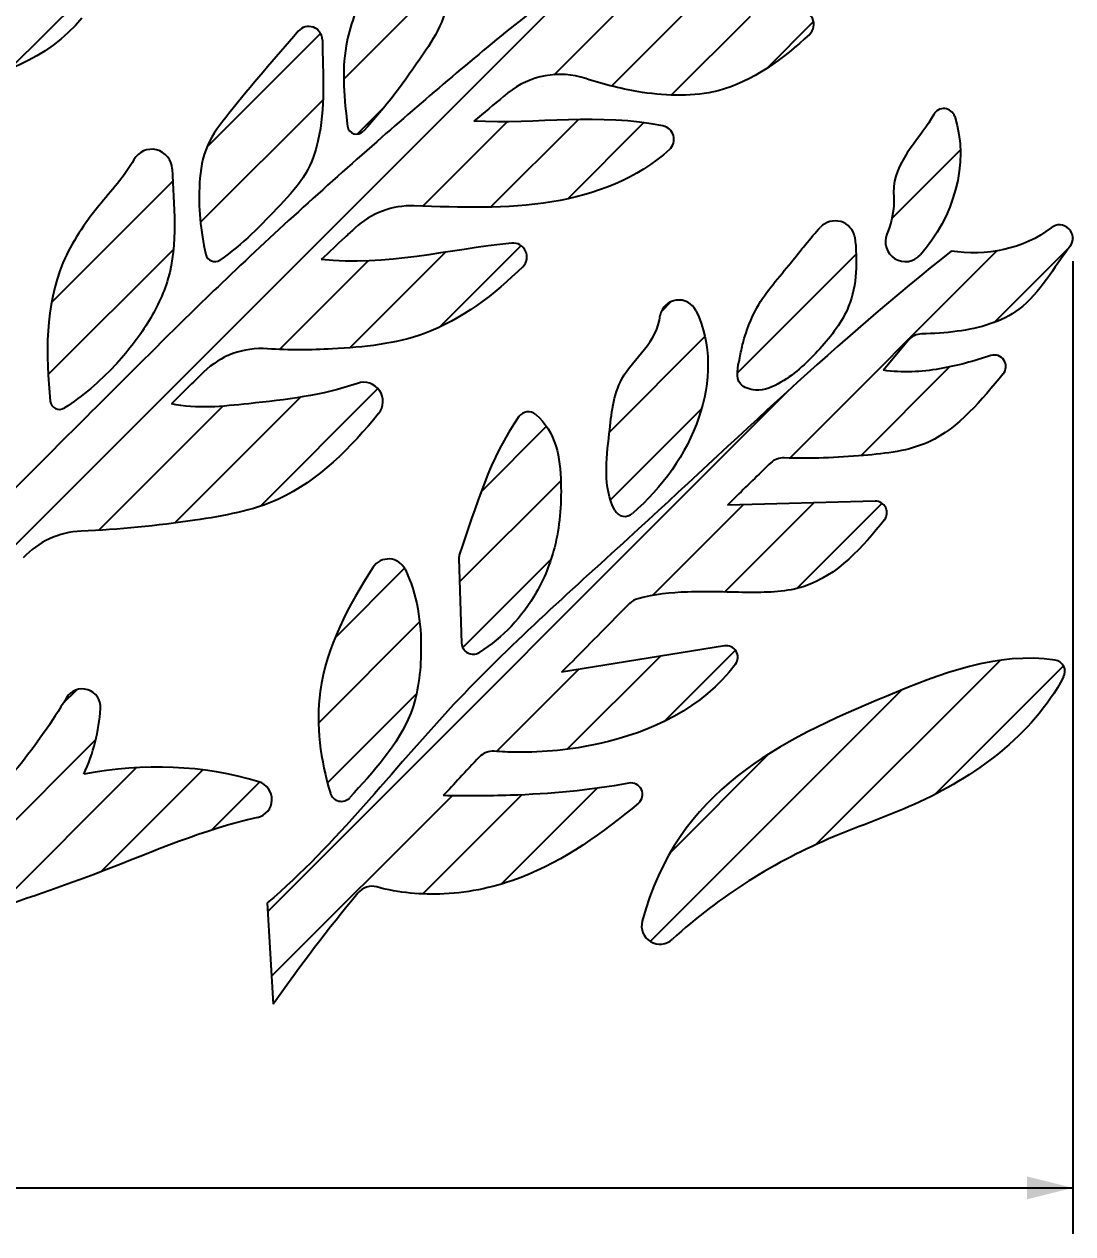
# Model space of a CAD drawing. Header units: millimetres. Extents: x 10 to 459, y 8 to 584.
# Drawn here: x 214 to 259.6, y 204.6 to 257.2 of the extents above; entities that cross this region are included whole.
import ezdxf

# ---------------------------------------------------------------- set-up
doc = ezdxf.new("R2010")
doc.units = ezdxf.units.MM
doc.header["$PDSIZE"] = -1
doc.layers.add('DIMENSIONS', color=2, linetype='Continuous')
doc.layers.add('HATCH', color=3, linetype='Continuous')
doc.layers.add('OUTLINE', color=7, linetype='Continuous', lineweight=25)
doc.styles.add('SLDTEXTSTYLE0', font='TXT', dxfattribs={"width": 0.75})
doc.dimstyles.new('SLDDIMSTYLE15', dxfattribs={"dimtxt": 3.5, "dimasz": 2, "dimexe": 0, "dimexo": 0.0625, "dimgap": 0.875, "dimtad": 1, "dimlfac": 0.5, "dimrnd": 1e-09, "dimzin": 12, "dimdsep": 46, "dimtxsty": 'SLDTEXTSTYLE0', "dimsah": 1, "dimcen": 0.09, "dimadec": 0, "dimazin": 3, "dimtfac": 1, "dimtofl": 0, "dimtmove": 0, "dimatfit": 3, "dimfxl": 0, "dimfrac": 2, "dimtolj": 1, "dimtzin": 12, "dimarcsym": 0})

# ---------------------------------------------------------------- blocks, each defined once
blk = doc.blocks.new('_D_33')
at = {"layer": 'DIMENSIONS'}
for p, q in [((85.803, 247.399), (85.803, 204.569)), ((259.639, 246.907), (259.639, 204.569)), ((85.803, 206.569), (259.639, 206.569))]:
    blk.add_line(p, q, dxfattribs=at)
for points in [[(85.803, 206.569), (87.803, 206.069), (87.803, 207.069)], [(259.639, 206.569), (257.639, 207.069), (257.639, 206.069)]]:
    blk.add_solid(points, dxfattribs=at)
at = {"layer": 'DIMENSIONS', "char_height": 3.5, "attachment_point": 1, "style": 'SLDTEXTSTYLE0'}
for s, insert in [('86,92', (161.064, 211.081)), ('Dev.', (174.014, 211.081))]:
    blk.add_mtext(s, dxfattribs=dict(at, insert=insert))

msp = doc.modelspace()

# ---------------------------------------------------------------- hatches: boundary and pattern name
at = {"layer": 'HATCH'}
h = msp.add_hatch(dxfattribs=at)
h.set_pattern_fill('ANSI31', color=256, scale=0.66667, style=0)
edge = h.paths.add_edge_path(flags=0)
edge.add_spline(control_points=[(171.283, 227.441), (174.849, 231.223), (178.449, 234.984), (182.154, 238.635)], knot_values=[0, 0, 0, 0, 0.22271, 0.22271, 0.22271, 0.22271], weights=[1, 1, 1, 1], degree=3, periodic=0)
edge.add_arc((183.558, 237.211), 2, 94.2876, 134.5823, ccw=False)
edge.add_spline(control_points=[(183.408, 239.205), (186.422, 239.431), (191.736, 239.796), (196.592, 242.387), (197.668, 244.563)], knot_values=[3.445802, 3.445802, 3.445802, 3.445802, 3.954096, 4.333785, 4.333785, 4.333785, 4.333785], weights=[1, 1, 1, 1, 1], degree=3, periodic=0)
edge.add_arc((197.13, 244.829), 0.6, 333.6791, 464.4026)
edge.add_spline(control_points=[(196.981, 245.41), (194.156, 244.685), (191.219, 244.331), (188.303, 244.481)], knot_values=[0.024353, 0.024353, 0.024353, 0.024353, 0.916344, 0.916344, 0.916344, 0.916344], weights=[1, 1, 1, 1], degree=3, periodic=0)
edge.add_spline(control_points=[(188.303, 244.481), (188.654, 244.801), (189.785, 245.826), (190.928, 246.836), (191.721, 247.525)], knot_values=[0.343839, 0.343839, 0.343839, 0.343839, 0.364219, 0.409199, 0.409199, 0.409199, 0.409199], weights=[1, 1, 1, 1, 1], degree=3, periodic=0)
edge.add_arc((193.033, 246.016), 2, 84.6676, 131.0213, ccw=False)
edge.add_spline(control_points=[(193.219, 248.007), (195.704, 247.776), (200.654, 247.825), (205.599, 249.589), (206.929, 251.84)], knot_values=[0.110235, 0.110235, 0.110235, 0.110235, 0.557466, 0.998036, 0.998036, 0.998036, 0.998036], weights=[1, 1, 1, 1, 1], degree=3, periodic=0)
edge.add_arc((206.412, 252.145), 0.6, 329.4367, 451.1618)
edge.add_line((206.4, 252.745), (197.714, 252.569))
edge.add_spline(control_points=[(197.714, 252.569), (198.188, 252.956), (198.876, 253.517), (199.567, 254.075), (199.782, 254.248)], knot_values=[0.521029, 0.521029, 0.521029, 0.521029, 0.547211, 0.559041, 0.559041, 0.559041, 0.559041], weights=[1, 1, 1, 1, 1], degree=3, periodic=0)
edge.add_arc((201.037, 252.691), 2, 78.8306, 128.8596, ccw=False)
edge.add_spline(control_points=[(201.424, 254.653), (203.13, 254.316), (206.169, 253.967), (211.458, 254.43), (215.008, 255.677), (216.503, 257.489)], knot_values=[5.790198, 5.790198, 5.790198, 5.790198, 6.081776, 6.29955, 6.682993, 6.682993, 6.682993, 6.682993], weights=[1, 1, 1, 1, 1, 1], degree=3, periodic=0)
edge.add_arc((216.04, 257.871), 0.6, 320.4795, 448.7913)
edge.add_spline(control_points=[(216.053, 258.471), (214.703, 258.499), (211.397, 258.433), (208.174, 259.249), (206.233, 259.24)], knot_values=[0.018396, 0.018396, 0.018396, 0.018396, 0.366586, 0.864641, 0.864641, 0.864641, 0.864641], weights=[1, 1, 1, 1, 1], degree=3, periodic=0)
edge.add_spline(control_points=[(206.233, 259.24), (206.46, 259.406), (207.069, 259.85), (207.684, 260.287), (208.071, 260.559)], knot_values=[0.675491, 0.675491, 0.675491, 0.675491, 0.687535, 0.707792, 0.707792, 0.707792, 0.707792], weights=[1, 1, 1, 1, 1], degree=3, periodic=0)
edge.add_spline(control_points=[(208.071, 260.559), (209.768, 261.129), (212.432, 261.14), (215.297, 259.669), (217.707, 259.113), (220.813, 259.541), (222.931, 260.626), (223.955, 261.438)], knot_values=[0.007427, 0.007427, 0.007427, 0.007427, 0.326633, 0.446737, 0.576649, 0.758766, 0.990643, 0.990643, 0.990643, 0.990643], weights=[1, 1, 1, 1, 1, 1, 1, 1], degree=3, periodic=0)
edge.add_arc((223.582, 261.908), 0.6, 308.4106, 453.2669)
edge.add_spline(control_points=[(223.548, 262.507), (222.115, 262.425), (219.89, 262.601), (217.059, 264.319), (215.179, 264.505), (214.027, 264.51)], knot_values=[0.043896, 0.043896, 0.043896, 0.043896, 0.400011, 0.570793, 0.852216, 0.852216, 0.852216, 0.852216], weights=[1, 1, 1, 1, 1, 1], degree=3, periodic=0)
edge.add_spline(control_points=[(214.027, 264.51), (214.645, 264.899), (215.266, 265.284), (215.888, 265.665)], knot_values=[0.809843, 0.809843, 0.809843, 0.809843, 0.841094, 0.841094, 0.841094, 0.841094], weights=[1, 1, 1, 1], degree=3, periodic=0)
edge.add_arc((216.933, 263.96), 2, 62.4393, 121.4934, ccw=False)
edge.add_spline(control_points=[(217.859, 265.733), (219.197, 265.035), (221.912, 264.285), (226.774, 264.596), (229.95, 265.621), (231.868, 266.361)], knot_values=[0.121867, 0.121867, 0.121867, 0.121867, 0.378691, 0.593636, 0.944855, 0.944855, 0.944855, 0.944855], weights=[1, 1, 1, 1, 1, 1], degree=3, periodic=0)
edge.add_arc((231.61, 267.03), 0.717, 291.1014, 451.2688)
edge.add_spline(control_points=[(231.594, 267.747), (228.511, 267.678), (225.424, 268.399), (222.595, 269.622)], knot_values=[0.102918, 0.102918, 0.102918, 0.102918, 0.916583, 0.916583, 0.916583, 0.916583], weights=[1, 1, 1, 1], degree=3, periodic=0)
edge.add_spline(control_points=[(222.595, 269.622), (223.163, 269.947), (223.733, 270.271), (224.302, 270.594)], knot_values=[0.952208, 0.952208, 0.952208, 0.952208, 0.980283, 0.980283, 0.980283, 0.980283], weights=[1, 1, 1, 1], degree=3, periodic=0)
edge.add_arc((225.288, 268.854), 2, 80.4134, 119.5287, ccw=False)
edge.add_spline(control_points=[(225.621, 270.826), (227.752, 270.466), (231.388, 269.895), (237.106, 270.161), (239.978, 272.375), (241.146, 273.8)], knot_values=[0.092351, 0.092351, 0.092351, 0.092351, 0.437171, 0.684541, 0.98011, 0.98011, 0.98011, 0.98011], weights=[1, 1, 1, 1, 1, 1], degree=3, periodic=0)
edge.add_arc((240.682, 274.18), 0.6, 320.6574, 453.9407)
edge.add_spline(control_points=[(240.641, 274.779), (239.206, 274.68), (235.569, 274.561), (231.164, 274.269), (228.452, 274.637)], knot_values=[0.06163, 0.06163, 0.06163, 0.06163, 0.364526, 1, 1, 1, 1], weights=[1, 1, 1, 1, 1], degree=3, periodic=0)
edge.add_line((228.452, 274.637), (230.772, 275.89))
edge.add_spline(control_points=[(230.772, 275.89), (233.283, 275.811), (237.181, 275.876), (241.054, 278.829), (242.653, 280.399), (243.194, 281.542)], knot_values=[0, 0, 0, 0, 0.536613, 0.741748, 1, 1, 1, 1], weights=[1, 1, 1, 1, 1, 1], degree=3, periodic=0)
edge.add_spline(control_points=[(243.194, 281.542), (240.427, 282.068), (234.82, 282.221), (230.909, 278.524), (229.449, 276.981)], knot_values=[0, 0, 0, 0, 0.573294, 1, 1, 1, 1], weights=[1, 1, 1, 1, 1], degree=3, periodic=0)
edge.add_spline(control_points=[(229.449, 276.981), (224.707, 274.421), (216.959, 269.738), (206.215, 262.288), (197.265, 255.44), (188.288, 247.831), (177.943, 239.169), (171.007, 232.03), (167.547, 227.426)], knot_values=[0, 0, 0, 0, 0.202859, 0.340453, 0.492072, 0.626869, 0.783429, 1, 1, 1, 1], weights=[1, 1, 1, 1, 1, 1, 1, 1, 1], degree=3, periodic=0)
edge.add_line((167.547, 227.426), (171.283, 227.441))
h = msp.add_hatch(dxfattribs=at)
h.set_pattern_fill('ANSI31', color=256, scale=0.66667, style=0)
edge = h.paths.add_edge_path(flags=0)
edge.add_spline(control_points=[(205.983, 224.531), (208.493, 227.804), (211.163, 230.946), (213.945, 233.987)], knot_values=[0, 0, 0, 0, 0.239188, 0.239188, 0.239188, 0.239188], weights=[1, 1, 1, 1], degree=3, periodic=0)
edge.add_arc((216.601, 231.558), 3.6, 92.1116, 137.5516, ccw=False)
edge.add_spline(control_points=[(216.469, 235.155), (218.12, 235.216), (220.999, 235.525), (225.862, 236.374), (228.224, 238.82), (229.418, 240.278)], knot_values=[0.160288, 0.160288, 0.160288, 0.160288, 0.442967, 0.65666, 0.983626, 0.983626, 0.983626, 0.983626], weights=[1, 1, 1, 1, 1, 1], degree=3, periodic=0)
edge.add_arc((228.775, 240.804), 0.83, 320.6759, 469.2795)
edge.add_spline(control_points=[(228.501, 241.587), (226.964, 241.05), (224.253, 240.76), (221.499, 240.457), (220.397, 240.698)], knot_values=[0.020298, 0.020298, 0.020298, 0.020298, 0.530408, 0.887774, 0.887774, 0.887774, 0.887774], weights=[1, 1, 1, 1, 1], degree=3, periodic=0)
edge.add_spline(control_points=[(220.397, 240.698), (220.861, 241.159), (221.327, 241.619), (221.794, 242.077)], knot_values=[0.419238, 0.419238, 0.419238, 0.419238, 0.457198, 0.457198, 0.457198, 0.457198], weights=[1, 1, 1, 1], degree=3, periodic=0)
edge.add_arc((224.312, 239.504), 3.6, 85.747, 134.3899, ccw=False)
edge.add_spline(control_points=[(224.579, 243.094), (225.515, 243.024), (227.808, 243.059), (231.904, 243.48), (234.463, 245.465), (235.694, 246.667)], knot_values=[0.150797, 0.150797, 0.150797, 0.150797, 0.341431, 0.615384, 0.965613, 0.965613, 0.965613, 0.965613], weights=[1, 1, 1, 1, 1, 1], degree=3, periodic=0)
edge.add_arc((235.275, 247.096), 0.6, 314.3154, 455.7277)
edge.add_spline(control_points=[(235.215, 247.693), (232.449, 247.416), (229.719, 246.675), (226.919, 246.977)], knot_values=[0.069702, 0.069702, 0.069702, 0.069702, 0.955986, 0.955986, 0.955986, 0.955986], weights=[1, 1, 1, 1], degree=3, periodic=0)
edge.add_spline(control_points=[(226.919, 246.977), (227.261, 247.298), (227.751, 247.757), (228.242, 248.215), (228.39, 248.352)], knot_values=[0.594375, 0.594375, 0.594375, 0.594375, 0.621594, 0.633331, 0.633331, 0.633331, 0.633331], weights=[1, 1, 1, 1, 1], degree=3, periodic=0)
edge.add_arc((230.843, 245.717), 3.6, 88.0458, 132.9512, ccw=False)
edge.add_spline(control_points=[(230.966, 249.315), (232.969, 249.247), (236.867, 249.08), (240.687, 250.483), (242.079, 251.77)], knot_values=[0.175357, 0.175357, 0.175357, 0.175357, 0.588021, 0.976281, 0.976281, 0.976281, 0.976281], weights=[1, 1, 1, 1, 1], degree=3, periodic=0)
edge.add_arc((241.671, 252.21), 0.6, 312.7521, 438.3852)
edge.add_spline(control_points=[(241.792, 252.798), (239.093, 253.353), (236.288, 252.869), (233.565, 252.999)], knot_values=[0.031176, 0.031176, 0.031176, 0.031176, 0.957535, 0.957535, 0.957535, 0.957535], weights=[1, 1, 1, 1], degree=3, periodic=0)
edge.add_spline(control_points=[(233.565, 252.999), (233.996, 253.365), (234.489, 253.776), (234.987, 254.182), (235.046, 254.23)], knot_values=[0.767844, 0.767844, 0.767844, 0.767844, 0.800687, 0.80511, 0.80511, 0.80511, 0.80511], weights=[1, 1, 1, 1, 1], degree=3, periodic=0)
edge.add_arc((237.314, 251.434), 3.6, 71.8563, 129.0449, ccw=False)
edge.add_spline(control_points=[(238.435, 254.855), (239.239, 254.591), (241.124, 254.115), (244.761, 254.01), (247.037, 255.716), (248.174, 256.779)], knot_values=[0.203472, 0.203472, 0.203472, 0.203472, 0.381784, 0.612436, 0.940382, 0.940382, 0.940382, 0.940382], weights=[1, 1, 1, 1, 1, 1], degree=3, periodic=0)
edge.add_arc((247.764, 257.218), 0.6, 313.087, 458.7598)
edge.add_spline(control_points=[(247.673, 257.811), (246.42, 257.617), (244.037, 257.416), (241.575, 257.69), (240.711, 258.488)], knot_values=[0.122897, 0.122897, 0.122897, 0.122897, 0.543032, 0.91761, 0.91761, 0.91761, 0.91761], weights=[1, 1, 1, 1, 1], degree=3, periodic=0)
edge.add_spline(control_points=[(240.711, 258.488), (241.158, 258.804), (241.607, 259.119), (242.058, 259.431)], knot_values=[0.942196, 0.942196, 0.942196, 0.942196, 0.973996, 0.973996, 0.973996, 0.973996], weights=[1, 1, 1, 1], degree=3, periodic=0)
edge.add_arc((242.97, 258.116), 1.6, 62.0031, 124.738, ccw=False)
edge.add_spline(control_points=[(243.721, 259.529), (244.615, 259.053), (246.68, 258.834), (249.829, 258.613), (251.739, 259.57), (252.606, 260.105)], knot_values=[0.126506, 0.126506, 0.126506, 0.126506, 0.384644, 0.651781, 0.907715, 0.907715, 0.907715, 0.907715], weights=[1, 1, 1, 1, 1, 1], degree=3, periodic=0)
edge.add_arc((252.223, 260.725), 0.728, 301.7011, 451.7852)
edge.add_spline(control_points=[(252.2, 261.452), (251.577, 261.433), (249.615, 261.675), (247.797, 262.457), (246.446, 262.503)], knot_values=[0.194638, 0.194638, 0.194638, 0.194638, 0.451889, 1, 1, 1, 1], weights=[1, 1, 1, 1, 1], degree=3, periodic=0)
edge.add_spline(control_points=[(246.446, 262.503), (247.677, 263.561), (250.15, 264.29), (253.576, 263.432), (256.432, 264.215), (258.03, 265.468), (258.676, 266.122)], knot_values=[0, 0, 0, 0, 0.336558, 0.502272, 0.732852, 0.925902, 0.925902, 0.925902, 0.925902], weights=[1, 1, 1, 1, 1, 1, 1], degree=3, periodic=0)
edge.add_arc((258.25, 266.544), 0.6, 315.3096, 436.5635)
edge.add_spline(control_points=[(258.389, 267.127), (256.221, 267.645), (253.963, 267.548)], knot_values=[0.499911, 0.499911, 0.499911, 0.50019, 0.50019, 0.50019], weights=[1, 1, 1], degree=2, periodic=0)
edge.add_arc((281.848, 259.214), 29.103, 147.6796, 163.3601, ccw=False)
edge.add_arc((256.666, 275.146), 0.694, 327.6796, 469.5851)
edge.add_arc((259.934, 265.963), 10.441, 109.5851, 178.3709)
edge.add_spline(control_points=[(249.497, 266.26), (246.583, 265.401), (242.016, 262.285), (235.49, 257.42), (229.26, 252.087), (223.014, 246.469), (216.814, 240.227), (209.946, 233.465), (205.777, 227.85), (203.228, 224.939)], knot_values=[0, 0, 0, 0, 0.144657, 0.262194, 0.391655, 0.53792, 0.665453, 0.814097, 1, 1, 1, 1], weights=[1, 1, 1, 1, 1, 1, 1, 1, 1, 1], degree=3, periodic=0)
edge.add_line((203.228, 224.939), (205.983, 224.531))
h = msp.add_hatch(dxfattribs=at)
h.set_pattern_fill('ANSI31', color=256, scale=0.66667, style=0)
edge = h.paths.add_edge_path(flags=0)
edge.add_spline(control_points=[(228.753, 252.56), (229.73, 253.605), (230.866, 255.15), (233.095, 258.566), (232.267, 261.522), (232.039, 263.415)], knot_values=[4.227044, 4.227044, 4.227044, 4.227044, 4.558645, 4.681721, 5.160529, 5.160529, 5.160529, 5.160529], weights=[1, 1, 1, 1, 1, 1], degree=3, periodic=0)
edge.add_arc((231.444, 263.343), 0.6, 6.868, 150.4436)
edge.add_spline(control_points=[(230.922, 263.639), (230.042, 262.087), (229.167, 259.619), (227.711, 256.046), (227.92, 253.943), (228.064, 252.784)], knot_values=[-0.01639, -0.01639, -0.01639, -0.01639, 0.409912, 0.621613, 0.902494, 0.902494, 0.902494, 0.902494], weights=[1, 1, 1, 1, 1, 1], degree=3, periodic=0)
edge.add_arc((228.461, 252.833), 0.4, 187.0434, 316.9162)
h = msp.add_hatch(dxfattribs=at)
h.set_pattern_fill('ANSI31', color=256, scale=0.66667, style=0)
edge = h.paths.add_edge_path(flags=0)
edge.add_arc((226.37, 256.523), 0.6, 0.7313, 139.3579)
edge.add_spline(control_points=[(225.915, 256.914), (224.895, 255.725), (223.521, 254.146), (221.836, 251.998), (221.495, 249.809), (221.666, 248.22), (221.893, 247.201)], knot_values=[0.037473, 0.037473, 0.037473, 0.037473, 0.411409, 0.545449, 0.677307, 0.926867, 0.926867, 0.926867, 0.926867], weights=[1, 1, 1, 1, 1, 1, 1], degree=3, periodic=0)
edge.add_arc((222.283, 247.288), 0.4, 192.5647, 304.3439)
edge.add_spline(control_points=[(222.509, 246.958), (223.492, 247.629), (224.714, 248.902), (226.299, 250.591), (227.151, 253.063), (226.989, 255.065), (226.97, 256.531)], knot_values=[0.095307, 0.095307, 0.095307, 0.095307, 0.359768, 0.492176, 0.603473, 0.929914, 0.929914, 0.929914, 0.929914], weights=[1, 1, 1, 1, 1, 1, 1], degree=3, periodic=0)
h = msp.add_hatch(dxfattribs=at)
h.set_pattern_fill('ANSI31', color=256, scale=0.66667, style=0)
edge = h.paths.add_edge_path(flags=0)
edge.add_arc((254.023, 253.051), 0.5, 17.7596, 151.8864)
edge.add_spline(control_points=[(253.582, 253.287), (253.072, 252.333), (251.685, 251.114), (251.906, 249.173), (251.7, 248.484), (251.54, 248.082)], knot_values=[-0.011978, -0.011978, -0.011978, -0.011978, 0.503199, 0.625376, 0.809332, 0.809332, 0.809332, 0.809332], weights=[1, 1, 1, 1, 1, 1], degree=3, periodic=0)
edge.add_arc((252.35, 247.76), 0.872, 158.3219, 318.7724)
edge.add_spline(control_points=[(253.007, 247.185), (254.435, 248.815), (255.159, 251.142), (254.499, 253.204)], knot_values=[0.219275, 0.219275, 0.219275, 0.219275, 0.984267, 0.984267, 0.984267, 0.984267], weights=[1, 1, 1, 1], degree=3, periodic=0)
h = msp.add_hatch(dxfattribs=at)
h.set_pattern_fill('ANSI31', color=256, scale=0.66667, style=0)
edge = h.paths.add_edge_path(flags=0)
edge.add_spline(control_points=[(215.737, 240.519), (216.538, 241.032), (217.868, 242.173), (219.377, 244.1), (220.773, 246.915), (220.494, 249.358), (220.428, 250.925)], knot_values=[0.091489, 0.091489, 0.091489, 0.091489, 0.296071, 0.464559, 0.616249, 0.960125, 0.960125, 0.960125, 0.960125], weights=[1, 1, 1, 1, 1, 1, 1], degree=3, periodic=0)
edge.add_arc((219.539, 250.888), 0.89, 2.3922, 150.6168)
edge.add_spline(control_points=[(218.764, 251.325), (218.351, 250.592), (217.102, 249.257), (214.884, 246.035), (214.913, 242.8), (215.123, 240.814)], knot_values=[0.049877, 0.049877, 0.049877, 0.049877, 0.24267, 0.466276, 0.928238, 0.928238, 0.928238, 0.928238], weights=[1, 1, 1, 1, 1, 1], degree=3, periodic=0)
edge.add_arc((215.521, 240.856), 0.4, 186.0361, 302.6183)
h = msp.add_hatch(dxfattribs=at)
h.set_pattern_fill('ANSI31', color=256, scale=0.66667, style=0)
edge = h.paths.add_edge_path(flags=0)
edge.add_spline(control_points=[(248.655, 248.388), (248.2, 247.908), (247.3, 246.705), (245.927, 245.198), (245.332, 243.654), (245.118, 242.58), (244.885, 241.539), (246.012, 241.167), (247.299, 241.76), (248.659, 243.05), (250.243, 245.08), (250.262, 246.937), (250.152, 247.954)], knot_values=[0.084876, 0.084876, 0.084876, 0.084876, 0.183963, 0.306749, 0.388232, 0.421989, 0.478187, 0.513203, 0.571075, 0.682099, 0.792984, 0.943219, 0.943219, 0.943219, 0.943219], weights=[1, 1, 1, 1, 1, 1, 1, 1, 1, 1, 1, 1, 1], degree=3, periodic=0)
edge.add_arc((249.291, 247.785), 0.877, 11.0981, 136.5405)
h = msp.add_hatch(dxfattribs=at)
h.set_pattern_fill('ANSI31', color=256, scale=0.66667, style=0)
edge = h.paths.add_edge_path(flags=0)
edge.add_spline(control_points=[(234.443, 225.573), (234.766, 225.549), (236.286, 225.485), (240.148, 225.865), (243.514, 227.45), (244.955, 229.369)], knot_values=[-0.034871, -0.034871, -0.034871, -0.034871, 0.041816, 0.325778, 0.879898, 0.879898, 0.879898, 0.879898], weights=[1, 1, 1, 1, 1, 1], degree=3, periodic=0)
edge.add_arc((244.555, 229.67), 0.5, 323.1025, 459.1939)
edge.add_line((244.475, 230.163), (237.386, 229.016))
edge.add_spline(control_points=[(237.386, 229.016), (238.215, 229.857), (239.201, 230.851), (240.186, 231.848), (240.34, 232.004)], knot_values=[0.413255, 0.413255, 0.413255, 0.413255, 0.501434, 0.517851, 0.517851, 0.517851, 0.517851], weights=[1, 1, 1, 1, 1], degree=3, periodic=0)
edge.add_arc((240.909, 231.442), 0.8, 104.768, 135.3496, ccw=False)
edge.add_spline(control_points=[(240.706, 232.216), (241.418, 232.404), (243.031, 232.574), (245.461, 232.453), (248.775, 232.559), (250.525, 234.482), (251.44, 235.651)], knot_values=[0.016126, 0.016126, 0.016126, 0.016126, 0.175461, 0.373869, 0.543372, 0.872993, 0.872993, 0.872993, 0.872993], weights=[1, 1, 1, 1, 1, 1, 1], degree=3, periodic=0)
edge.add_arc((251.046, 235.959), 0.5, 321.9689, 451.5125)
edge.add_line((251.033, 236.459), (244.605, 236.29))
edge.add_spline(control_points=[(244.605, 236.29), (245.13, 236.808), (245.756, 237.42), (246.387, 238.028), (246.487, 238.124)], knot_values=[0.193854, 0.193854, 0.193854, 0.193854, 0.24892, 0.259315, 0.259315, 0.259315, 0.259315], weights=[1, 1, 1, 1, 1], degree=3, periodic=0)
edge.add_arc((247.041, 237.547), 0.8, 87.2738, 133.8266, ccw=False)
edge.add_spline(control_points=[(247.079, 238.346), (248.22, 238.292), (250.326, 238.402), (254.016, 238.809), (255.667, 240.887), (256.608, 241.999)], knot_values=[0.026276, 0.026276, 0.026276, 0.026276, 0.290974, 0.515525, 0.850756, 0.850756, 0.850756, 0.850756], weights=[1, 1, 1, 1, 1, 1], degree=3, periodic=0)
edge.add_arc((256.226, 242.322), 0.5, 319.7784, 468.1512)
edge.add_spline(control_points=[(256.071, 242.797), (255.339, 242.557), (253.803, 242.126), (252.219, 242.044), (251.391, 242.156)], knot_values=[0.170337, 0.170337, 0.170337, 0.170337, 0.552994, 0.960531, 0.960531, 0.960531, 0.960531], weights=[1, 1, 1, 1, 1], degree=3, periodic=0)
edge.add_line((251.391, 242.156), (252.47, 243.454))
edge.add_arc((253.085, 242.943), 0.8, 91.4695, 140.2701, ccw=False)
edge.add_spline(control_points=[(253.064, 243.743), (253.566, 243.755), (255.082, 243.842), (257.724, 244.59), (258.82, 246.646), (259.519, 247.554)], knot_values=[0.038793, 0.038793, 0.038793, 0.038793, 0.198983, 0.504386, 0.881717, 0.881717, 0.881717, 0.881717], weights=[1, 1, 1, 1, 1, 1], degree=3, periodic=0)
edge.add_arc((259.06, 247.907), 0.58, 322.4149, 488.0987)
edge.add_spline(control_points=[(258.702, 248.364), (257.502, 247.423), (255.847, 247.115), (254.348, 247.35)], knot_values=[0.083442, 0.083442, 0.083442, 0.083442, 0.960945, 0.960945, 0.960945, 0.960945], weights=[1, 1, 1, 1], degree=3, periodic=0)
edge.add_spline(control_points=[(254.348, 247.35), (249.421, 243.453), (242.412, 236.644), (232.105, 227.534), (227.594, 221.546), (224.57, 218.972)], knot_values=[0.010617, 0.010617, 0.010617, 0.010617, 0.462993, 0.715194, 1, 1, 1, 1], weights=[1, 1, 1, 1, 1, 1], degree=3, periodic=0)
edge.add_line((224.57, 218.972), (224.831, 214.57))
edge.add_spline(control_points=[(224.831, 214.57), (226.586, 217.066), (228.517, 219.404)], knot_values=[0.499738, 0.499738, 0.499738, 0.49991, 0.49991, 0.49991], weights=[1, 1, 1], degree=2, periodic=0)
edge.add_arc((229.134, 218.895), 0.8, 74.9609, 140.4567, ccw=False)
edge.add_spline(control_points=[(229.342, 219.667), (230.298, 219.41), (232.44, 219.208), (236.561, 220.115), (239.183, 222.027), (240.725, 223.313)], knot_values=[0.035789, 0.035789, 0.035789, 0.035789, 0.246418, 0.492014, 0.925156, 0.925156, 0.925156, 0.925156], weights=[1, 1, 1, 1, 1, 1], degree=3, periodic=0)
edge.add_arc((240.405, 223.697), 0.5, 309.8112, 460.592)
edge.add_spline(control_points=[(240.313, 224.188), (238.608, 223.869), (235.912, 223.628), (233.205, 223.626), (232.233, 223.644)], knot_values=[-0.02698, -0.02698, -0.02698, -0.02698, 0.565425, 0.898161, 0.898161, 0.898161, 0.898161], weights=[1, 1, 1, 1, 1], degree=3, periodic=0)
edge.add_spline(control_points=[(232.233, 223.644), (232.467, 223.898), (232.988, 224.461), (233.515, 225.019), (233.805, 225.325)], knot_values=[0.64159, 0.64159, 0.64159, 0.64159, 0.667394, 0.698936, 0.698936, 0.698936, 0.698936], weights=[1, 1, 1, 1, 1], degree=3, periodic=0)
edge.add_arc((234.385, 224.775), 0.8, 85.8814, 136.5022, ccw=False)
h = msp.add_hatch(dxfattribs=at)
h.set_pattern_fill('ANSI31', color=256, scale=0.66667, style=0)
edge = h.paths.add_edge_path(flags=0)
edge.add_spline(control_points=[(240.471, 235.924), (241.757, 237.054), (243.784, 239.797), (243.949, 243.315), (243.227, 244.76)], knot_values=[0.095004, 0.095004, 0.095004, 0.095004, 0.565056, 1, 1, 1, 1], weights=[1, 1, 1, 1, 1], degree=3, periodic=0)
edge.add_arc((242.486, 244.389), 0.828, 26.5841, 168.6514)
edge.add_spline(control_points=[(241.674, 244.552), (241.57, 243.38), (239.732, 242.211), (239.443, 239.072), (239.17, 237.084), (239.697, 236.07)], knot_values=[0, 0, 0, 0, 0.336222, 0.587466, 0.939395, 0.939395, 0.939395, 0.939395], weights=[1, 1, 1, 1, 1, 1], degree=3, periodic=0)
edge.add_arc((240.141, 236.3), 0.5, 207.4386, 311.2876)
h = msp.add_hatch(dxfattribs=at)
h.set_pattern_fill('ANSI31', color=256, scale=0.66667, style=0)
edge = h.paths.add_edge_path(flags=0)
edge.add_arc((233.411, 233.987), 0.5, 160.7371, 181.8675)
edge.add_line((232.911, 233.971), (233.032, 230.283))
edge.add_arc((233.531, 230.299), 0.5, 181.8675, 302.0301)
edge.add_spline(control_points=[(233.797, 229.875), (234.82, 230.515), (236.179, 231.959), (237.246, 234.638), (237.469, 237.372), (237.151, 239.485), (236.255, 240.235)], knot_values=[0.077119, 0.077119, 0.077119, 0.077119, 0.357546, 0.52109, 0.740012, 0.994359, 0.994359, 0.994359, 0.994359], weights=[1, 1, 1, 1, 1, 1, 1], degree=3, periodic=0)
edge.add_arc((235.934, 239.852), 0.5, 50.0517, 144.3228)
edge.add_spline(control_points=[(235.528, 240.143), (234.253, 238.368), (233.654, 236.199), (232.939, 234.152)], knot_values=[0.075449, 0.075449, 0.075449, 0.075449, 0.896153, 0.896153, 0.896153, 0.896153], weights=[1, 1, 1, 1], degree=3, periodic=0)
h = msp.add_hatch(dxfattribs=at)
h.set_pattern_fill('ANSI31', color=256, scale=0.66667, style=0)
edge = h.paths.add_edge_path(flags=0)
edge.add_arc((229.849, 233.145), 0.8, 26.2042, 146.9442)
edge.add_spline(control_points=[(229.179, 233.581), (228.117, 231.95), (226.394, 228.732), (226.885, 225.173), (227.315, 223.749)], knot_values=[0.037667, 0.037667, 0.037667, 0.037667, 0.542134, 0.924253, 0.924253, 0.924253, 0.924253], weights=[1, 1, 1, 1, 1], degree=3, periodic=0)
edge.add_arc((227.793, 223.893), 0.5, 196.7948, 317.8127)
edge.add_spline(control_points=[(228.164, 223.558), (229.167, 224.664), (230.96, 226.551), (231.4, 230.261), (231.105, 232.406), (230.567, 233.498)], knot_values=[0.041111, 0.041111, 0.041111, 0.041111, 0.408915, 0.633209, 0.928205, 0.928205, 0.928205, 0.928205], weights=[1, 1, 1, 1, 1, 1], degree=3, periodic=0)
h = msp.add_hatch(dxfattribs=at)
h.set_pattern_fill('ANSI31', color=256, scale=0.66667, style=0)
edge = h.paths.add_edge_path(flags=0)
edge.add_arc((258.799, 229.046), 0.5, 331.7194, 441.6392)
edge.add_spline(control_points=[(258.871, 229.541), (256.352, 229.911), (249.086, 227.094), (242.428, 223.897), (240.893, 218.183)], knot_values=[0.028064, 0.028064, 0.028064, 0.028064, 0.347862, 0.974568, 0.974568, 0.974568, 0.974568], weights=[1, 1, 1, 1, 1], degree=3, periodic=0)
edge.add_arc((241.666, 217.975), 0.8, 164.9705, 312.8021)
edge.add_spline(control_points=[(242.209, 217.388), (244.258, 219.286), (247.768, 221.446), (254.302, 223.672), (257.862, 226.249), (259.239, 228.809)], knot_values=[0.026633, 0.026633, 0.026633, 0.026633, 0.406611, 0.576888, 0.969855, 0.969855, 0.969855, 0.969855], weights=[1, 1, 1, 1, 1, 1], degree=3, periodic=0)
h = msp.add_hatch(dxfattribs=at)
h.set_pattern_fill('ANSI31', color=256, scale=0.66667, style=0)
edge = h.paths.add_edge_path(flags=0)
edge.add_spline(control_points=[(207.067, 217.318), (208.788, 217.503), (212.271, 218.52), (217.903, 220.46), (221.802, 222.166), (224.147, 222.696)], knot_values=[0.195701, 0.195701, 0.195701, 0.195701, 0.416849, 0.649292, 0.953455, 0.953455, 0.953455, 0.953455], weights=[1, 1, 1, 1, 1, 1], degree=3, periodic=0)
edge.add_arc((223.971, 223.476), 0.8, 282.7379, 433.3344)
edge.add_spline(control_points=[(224.2, 224.243), (220.541, 225.338), (216.584, 224.573)], knot_values=[0.49987, 0.49987, 0.49987, 0.500356, 0.500356, 0.500356], weights=[1, 1, 1], degree=2, periodic=0)
edge.add_spline(control_points=[(216.584, 224.573), (217.213, 225.942), (217.311, 227.436)], knot_values=[0.499857, 0.499857, 0.499857, 0.500118, 0.500118, 0.500118], weights=[1, 1, 1], degree=2, periodic=0)
edge.add_arc((216.513, 227.489), 0.8, 356.2385, 509.1593)
edge.add_spline(control_points=[(215.826, 227.899), (214.56, 225.78), (211.775, 222.359), (208.23, 219.752), (206.583, 218.807)], knot_values=[0.016259, 0.016259, 0.016259, 0.016259, 0.45773, 0.796923, 0.796923, 0.796923, 0.796923], weights=[1, 1, 1, 1, 1], degree=3, periodic=0)
edge.add_arc((206.982, 218.114), 0.8, 119.8498, 276.1459)

# ---------------------------------------------------------------- linework, layer by layer
msp.add_point((259.639, 247.907))
at = {"layer": 'OUTLINE'}
for p, q in [((252.47, 243.454), (251.391, 242.156)), ((251.033, 236.459), (244.605, 236.29)), ((232.911, 233.971), (233.032, 230.283)), ((244.475, 230.163), (237.386, 229.016)), ((224.57, 218.972), (224.831, 214.57))]:
    msp.add_line(p, q, dxfattribs=at)
for centre, radius, start, end in [((247.764, 257.218), 0.6, 313.087, 98.7598), ((226.37, 256.523), 0.6, 0.7313, 139.3579), ((237.314, 251.434), 3.6, 71.8563, 129.0449), ((254.023, 253.051), 0.5, 17.7596, 151.8864), ((228.461, 252.833), 0.4, 187.0434, 316.9162), ((241.671, 252.21), 0.6, 312.7521, 78.3852), ((219.539, 250.888), 0.89, 2.3922, 150.6168), ((230.843, 245.717), 3.6, 88.0458, 132.9512), ((249.291, 247.785), 0.877, 11.0981, 136.5405), ((252.35, 247.76), 0.872, 158.3219, 318.7724), ((259.06, 247.907), 0.58, 322.4149, 128.0987), ((235.275, 247.096), 0.6, 314.3154, 95.7277), ((222.283, 247.288), 0.4, 192.5647, 304.3439), ((242.486, 244.389), 0.828, 26.5841, 168.6514), ((253.085, 242.943), 0.8, 91.4695, 140.2701), ((224.312, 239.504), 3.6, 85.747, 134.3899), ((256.226, 242.322), 0.5, 319.7784, 108.1512), ((228.775, 240.804), 0.83, 320.6759, 109.2795), ((215.521, 240.856), 0.4, 186.0361, 302.6183), ((235.934, 239.852), 0.5, 50.0517, 144.3228), ((247.041, 237.547), 0.8, 87.2738, 133.8266), ((251.046, 235.959), 0.5, 321.9689, 91.5125), ((240.141, 236.3), 0.5, 207.4386, 311.2876), ((216.601, 231.558), 3.6, 92.1116, 137.5516), ((229.849, 233.145), 0.8, 26.2042, 146.9442), ((233.411, 233.987), 0.5, 160.7371, 181.8675), ((240.909, 231.442), 0.8, 104.768, 135.3496), ((233.531, 230.299), 0.5, 181.8675, 302.0301), ((244.555, 229.67), 0.5, 323.1025, 99.1939), ((258.799, 229.046), 0.5, 331.7194, 81.6392), ((216.513, 227.489), 0.8, 356.2385, 149.1593), ((234.385, 224.775), 0.8, 85.8814, 136.5022), ((223.971, 223.476), 0.8, 282.7379, 73.3344), ((240.405, 223.697), 0.5, 309.8112, 100.592), ((227.793, 223.893), 0.5, 196.7948, 317.8127), ((229.134, 218.895), 0.8, 74.9609, 140.4567), ((241.666, 217.975), 0.8, 164.9705, 312.8021)]:
    msp.add_arc(centre, radius, start, end, dxfattribs=at)
for points, knots in [([(229.449, 276.981), (224.707, 274.421), (216.959, 269.738), (206.215, 262.288), (197.265, 255.44), (188.288, 247.831), (177.943, 239.169), (171.007, 232.03), (167.547, 227.426)], [0, 0, 0, 0, 0.202859, 0.340453, 0.492072, 0.626869, 0.783429, 1, 1, 1, 1]), ([(249.497, 266.26), (246.583, 265.401), (242.016, 262.285), (235.49, 257.42), (229.26, 252.087), (223.014, 246.469), (216.814, 240.227), (209.946, 233.465), (205.777, 227.85), (203.228, 224.939)], [0, 0, 0, 0, 0.144657, 0.262194, 0.391655, 0.53792, 0.665453, 0.814097, 1, 1, 1, 1]), ([(230.922, 263.639), (230.042, 262.087), (229.167, 259.619), (227.711, 256.046), (227.92, 253.943), (228.064, 252.784)], [-0.0163901, -0.0163901, -0.0163901, -0.0163901, 0.4099124, 0.6216132, 0.9024944, 0.9024944, 0.9024944, 0.9024944]), ([(232.039, 263.415), (232.267, 261.522), (233.095, 258.566), (230.866, 255.15), (229.73, 253.605), (228.753, 252.56)], [-0.0224606, -0.0224606, -0.0224606, -0.0224606, 0.4563474, 0.5794231, 0.9110246, 0.9110246, 0.9110246, 0.9110246]), ([(216.503, 257.489), (215.008, 255.677), (211.458, 254.43), (206.169, 253.967), (203.13, 254.316), (201.424, 254.653)], [-0.0043857, -0.0043857, -0.0043857, -0.0043857, 0.3790568, 0.5968311, 0.8884086, 0.8884086, 0.8884086, 0.8884086]), ([(225.915, 256.914), (224.895, 255.725), (223.521, 254.146), (221.836, 251.998), (221.495, 249.809), (221.666, 248.22), (221.893, 247.201)], [0.0374727, 0.0374727, 0.0374727, 0.0374727, 0.411409, 0.5454494, 0.6773068, 0.9268667, 0.9268667, 0.9268667, 0.9268667]), ([(226.97, 256.531), (226.989, 255.065), (227.151, 253.063), (226.299, 250.591), (224.714, 248.902), (223.492, 247.629), (222.509, 246.958)], [0.0700859, 0.0700859, 0.0700859, 0.0700859, 0.3965268, 0.5078244, 0.640232, 0.9046929, 0.9046929, 0.9046929, 0.9046929]), ([(248.174, 256.779), (247.037, 255.716), (244.761, 254.01), (241.124, 254.115), (239.239, 254.591), (238.435, 254.855)], [0.0596181, 0.0596181, 0.0596181, 0.0596181, 0.3875635, 0.6182162, 0.7965284, 0.7965284, 0.7965284, 0.7965284]), ([(235.046, 254.23), (234.987, 254.182), (234.489, 253.776), (233.996, 253.365), (233.565, 252.999)], [0.19489009, 0.19489009, 0.19489009, 0.19489009, 0.19931338, 0.23215586, 0.23215586, 0.23215586, 0.23215586]), ([(253.582, 253.287), (253.072, 252.333), (251.685, 251.114), (251.906, 249.173), (251.7, 248.484), (251.54, 248.082)], [-0.0119778, -0.0119778, -0.0119778, -0.0119778, 0.5031991, 0.6253755, 0.8093315, 0.8093315, 0.8093315, 0.8093315]), ([(242.079, 251.77), (240.687, 250.483), (236.867, 249.08), (232.969, 249.247), (230.966, 249.315)], [0.0237188, 0.0237188, 0.0237188, 0.0237188, 0.4119794, 0.8246431, 0.8246431, 0.8246431, 0.8246431]), ([(218.764, 251.325), (218.351, 250.592), (217.102, 249.257), (214.884, 246.035), (214.913, 242.8), (215.123, 240.814)], [0.0498775, 0.0498775, 0.0498775, 0.0498775, 0.2426699, 0.4662763, 0.9282383, 0.9282383, 0.9282383, 0.9282383]), ([(220.428, 250.925), (220.494, 249.358), (220.773, 246.915), (219.377, 244.1), (217.868, 242.173), (216.538, 241.032), (215.737, 240.519)], [0.0398749, 0.0398749, 0.0398749, 0.0398749, 0.383751, 0.5354406, 0.7039287, 0.9085109, 0.9085109, 0.9085109, 0.9085109]), ([(228.39, 248.352), (228.242, 248.215), (227.751, 247.757), (227.261, 247.298), (226.919, 246.977)], [0.36666913, 0.36666913, 0.36666913, 0.36666913, 0.37840559, 0.40562455, 0.40562455, 0.40562455, 0.40562455]), ([(250.152, 247.954), (250.262, 246.937), (250.243, 245.08), (248.659, 243.05), (247.299, 241.76), (246.012, 241.167), (244.885, 241.539), (245.118, 242.58), (245.332, 243.654), (245.927, 245.198), (247.3, 246.705), (248.2, 247.908), (248.655, 248.388)], [0.0567813, 0.0567813, 0.0567813, 0.0567813, 0.2070163, 0.317901, 0.4289249, 0.4867967, 0.5218135, 0.5780115, 0.6117675, 0.6932507, 0.8160366, 0.915124, 0.915124, 0.915124, 0.915124]), ([(259.519, 247.554), (258.82, 246.646), (257.724, 244.59), (255.082, 243.842), (253.566, 243.755), (253.064, 243.743)], [0.0310642, 0.0310642, 0.0310642, 0.0310642, 0.4083954, 0.713798, 0.8739879, 0.8739879, 0.8739879, 0.8739879]), ([(254.348, 247.35), (249.421, 243.453), (242.412, 236.644), (232.105, 227.534), (227.594, 221.546), (224.57, 218.972)], [0.0106175, 0.0106175, 0.0106175, 0.0106175, 0.4629928, 0.7151939, 1, 1, 1, 1]), ([(235.694, 246.667), (234.463, 245.465), (231.904, 243.48), (227.808, 243.059), (225.515, 243.024), (224.579, 243.094)], [0.0343866, 0.0343866, 0.0343866, 0.0343866, 0.3846165, 0.6585694, 0.8492026, 0.8492026, 0.8492026, 0.8492026]), ([(239.697, 236.07), (239.17, 237.084), (239.443, 239.072), (239.732, 242.211), (241.57, 243.38), (241.674, 244.552)], [0.060605, 0.060605, 0.060605, 0.060605, 0.4125337, 0.6637775, 1, 1, 1, 1]), ([(243.227, 244.76), (243.949, 243.315), (243.784, 239.797), (241.757, 237.054), (240.471, 235.924)], [0, 0, 0, 0, 0.4349439, 0.9049959, 0.9049959, 0.9049959, 0.9049959]), ([(256.071, 242.797), (255.339, 242.557), (253.803, 242.126), (252.219, 242.044), (251.391, 242.156)], [0.1703369, 0.1703369, 0.1703369, 0.1703369, 0.5529938, 0.9605309, 0.9605309, 0.9605309, 0.9605309]), ([(256.608, 241.999), (255.667, 240.887), (254.016, 238.809), (250.326, 238.402), (248.22, 238.292), (247.079, 238.346)], [0.0824496, 0.0824496, 0.0824496, 0.0824496, 0.4176802, 0.642232, 0.9069299, 0.9069299, 0.9069299, 0.9069299]), ([(228.501, 241.587), (226.964, 241.05), (224.253, 240.76), (221.499, 240.457), (220.397, 240.698)], [0.020298, 0.020298, 0.020298, 0.020298, 0.5304077, 0.887774, 0.887774, 0.887774, 0.887774]), ([(229.418, 240.278), (228.224, 238.82), (225.862, 236.374), (220.999, 235.525), (218.12, 235.216), (216.469, 235.155)], [0.0163741, 0.0163741, 0.0163741, 0.0163741, 0.3433401, 0.5570327, 0.8397123, 0.8397123, 0.8397123, 0.8397123]), ([(236.255, 240.235), (237.151, 239.485), (237.469, 237.372), (237.246, 234.638), (236.179, 231.959), (234.82, 230.515), (233.797, 229.875)], [0.0056414, 0.0056414, 0.0056414, 0.0056414, 0.2599879, 0.4789099, 0.6424542, 0.9228811, 0.9228811, 0.9228811, 0.9228811]), ([(246.487, 238.124), (246.387, 238.028), (245.756, 237.42), (245.13, 236.808), (244.605, 236.29)], [0.20255373, 0.20255373, 0.20255373, 0.20255373, 0.2129481, 0.26801391, 0.26801391, 0.26801391, 0.26801391]), ([(251.44, 235.651), (250.525, 234.482), (248.775, 232.559), (245.461, 232.453), (243.031, 232.574), (241.418, 232.404), (240.706, 232.216)], [0.0271966, 0.0271966, 0.0271966, 0.0271966, 0.3568174, 0.5263205, 0.7247284, 0.8840633, 0.8840633, 0.8840633, 0.8840633]), ([(229.179, 233.581), (228.117, 231.95), (226.394, 228.732), (226.885, 225.173), (227.315, 223.749)], [0.0376673, 0.0376673, 0.0376673, 0.0376673, 0.5421344, 0.924253, 0.924253, 0.924253, 0.924253]), ([(230.567, 233.498), (231.105, 232.406), (231.4, 230.261), (230.96, 226.551), (229.167, 224.664), (228.164, 223.558)], [0.0411105, 0.0411105, 0.0411105, 0.0411105, 0.3361064, 0.5604009, 0.9282051, 0.9282051, 0.9282051, 0.9282051]), ([(240.34, 232.004), (240.186, 231.848), (239.201, 230.851), (238.215, 229.857), (237.386, 229.016)], [0.4185312, 0.4185312, 0.4185312, 0.4185312, 0.4349483, 0.5231266, 0.5231266, 0.5231266, 0.5231266]), ([(258.871, 229.541), (256.352, 229.911), (249.086, 227.094), (242.428, 223.897), (240.893, 218.183)], [0.0280639, 0.0280639, 0.0280639, 0.0280639, 0.3478624, 0.9745679, 0.9745679, 0.9745679, 0.9745679]), ([(244.955, 229.369), (243.514, 227.45), (240.148, 225.865), (236.286, 225.485), (234.766, 225.549), (234.443, 225.573)], [-0.0348713, -0.0348713, -0.0348713, -0.0348713, 0.5192487, 0.8032112, 0.8798981, 0.8798981, 0.8798981, 0.8798981]), ([(259.239, 228.809), (257.862, 226.249), (254.302, 223.672), (247.768, 221.446), (244.258, 219.286), (242.209, 217.388)], [0.0301446, 0.0301446, 0.0301446, 0.0301446, 0.423112, 0.593389, 0.9733666, 0.9733666, 0.9733666, 0.9733666]), ([(215.826, 227.899), (214.56, 225.78), (211.775, 222.359), (208.23, 219.752), (206.583, 218.807)], [0.0162588, 0.0162588, 0.0162588, 0.0162588, 0.4577299, 0.7969227, 0.7969227, 0.7969227, 0.7969227]), ([(233.805, 225.325), (233.515, 225.019), (232.988, 224.461), (232.467, 223.898), (232.233, 223.644)], [0.65115899, 0.65115899, 0.65115899, 0.65115899, 0.68270072, 0.70850485, 0.70850485, 0.70850485, 0.70850485]), ([(240.313, 224.188), (238.608, 223.869), (235.912, 223.628), (233.205, 223.626), (232.233, 223.644)], [-0.0269803, -0.0269803, -0.0269803, -0.0269803, 0.5654251, 0.8981608, 0.8981608, 0.8981608, 0.8981608]), ([(240.725, 223.313), (239.183, 222.027), (236.561, 220.115), (232.44, 219.208), (230.298, 219.41), (229.342, 219.667)], [0.0288128, 0.0288128, 0.0288128, 0.0288128, 0.4619547, 0.7075513, 0.9181798, 0.9181798, 0.9181798, 0.9181798]), ([(224.147, 222.696), (221.802, 222.166), (217.903, 220.46), (212.271, 218.52), (208.788, 217.503), (207.067, 217.318)], [0.0465447, 0.0465447, 0.0465447, 0.0465447, 0.3507079, 0.5831509, 0.8042986, 0.8042986, 0.8042986, 0.8042986])]:
    msp.add_open_spline(points, degree=3, knots=knots, dxfattribs=at)
for points in [[(241.792, 252.798), (239.093, 253.353), (236.288, 252.869), (233.565, 252.999)], [(254.499, 253.204), (255.159, 251.142), (254.435, 248.815), (253.007, 247.185)], [(258.702, 248.364), (257.502, 247.423), (255.847, 247.115), (254.348, 247.35)], [(235.215, 247.693), (232.449, 247.416), (229.719, 246.675), (226.919, 246.977)], [(221.794, 242.077), (221.327, 241.619), (220.861, 241.159), (220.397, 240.698)], [(235.528, 240.143), (234.253, 238.368), (233.654, 236.199), (232.939, 234.152)], [(216.584, 224.573), (217.003, 225.486), (217.245, 226.44), (217.311, 227.436)], [(224.2, 224.243), (221.761, 224.973), (219.222, 225.083), (216.584, 224.573)], [(228.517, 219.404), (227.23, 217.845), (226.001, 216.234), (224.831, 214.57)]]:
    msp.add_open_spline(points, degree=3, dxfattribs=at)

# ---------------------------------------------------------------- dimensions: what is measured, and where the dimension line sits
at = {"layer": 'DIMENSIONS'}
dim = msp.add_linear_dim(base=(259.639, 206.569), p1=(85.803, 248.399), p2=(259.639, 247.907), text='<> Dev.', dimstyle='SLDDIMSTYLE15', dxfattribs=at)
dim.commit()
dim.dimension.update_dxf_attribs({"geometry": '_D_33', "text_midpoint": (172.721, 206.569), "dimtype": 160})

doc.saveas('drawing.dxf')
